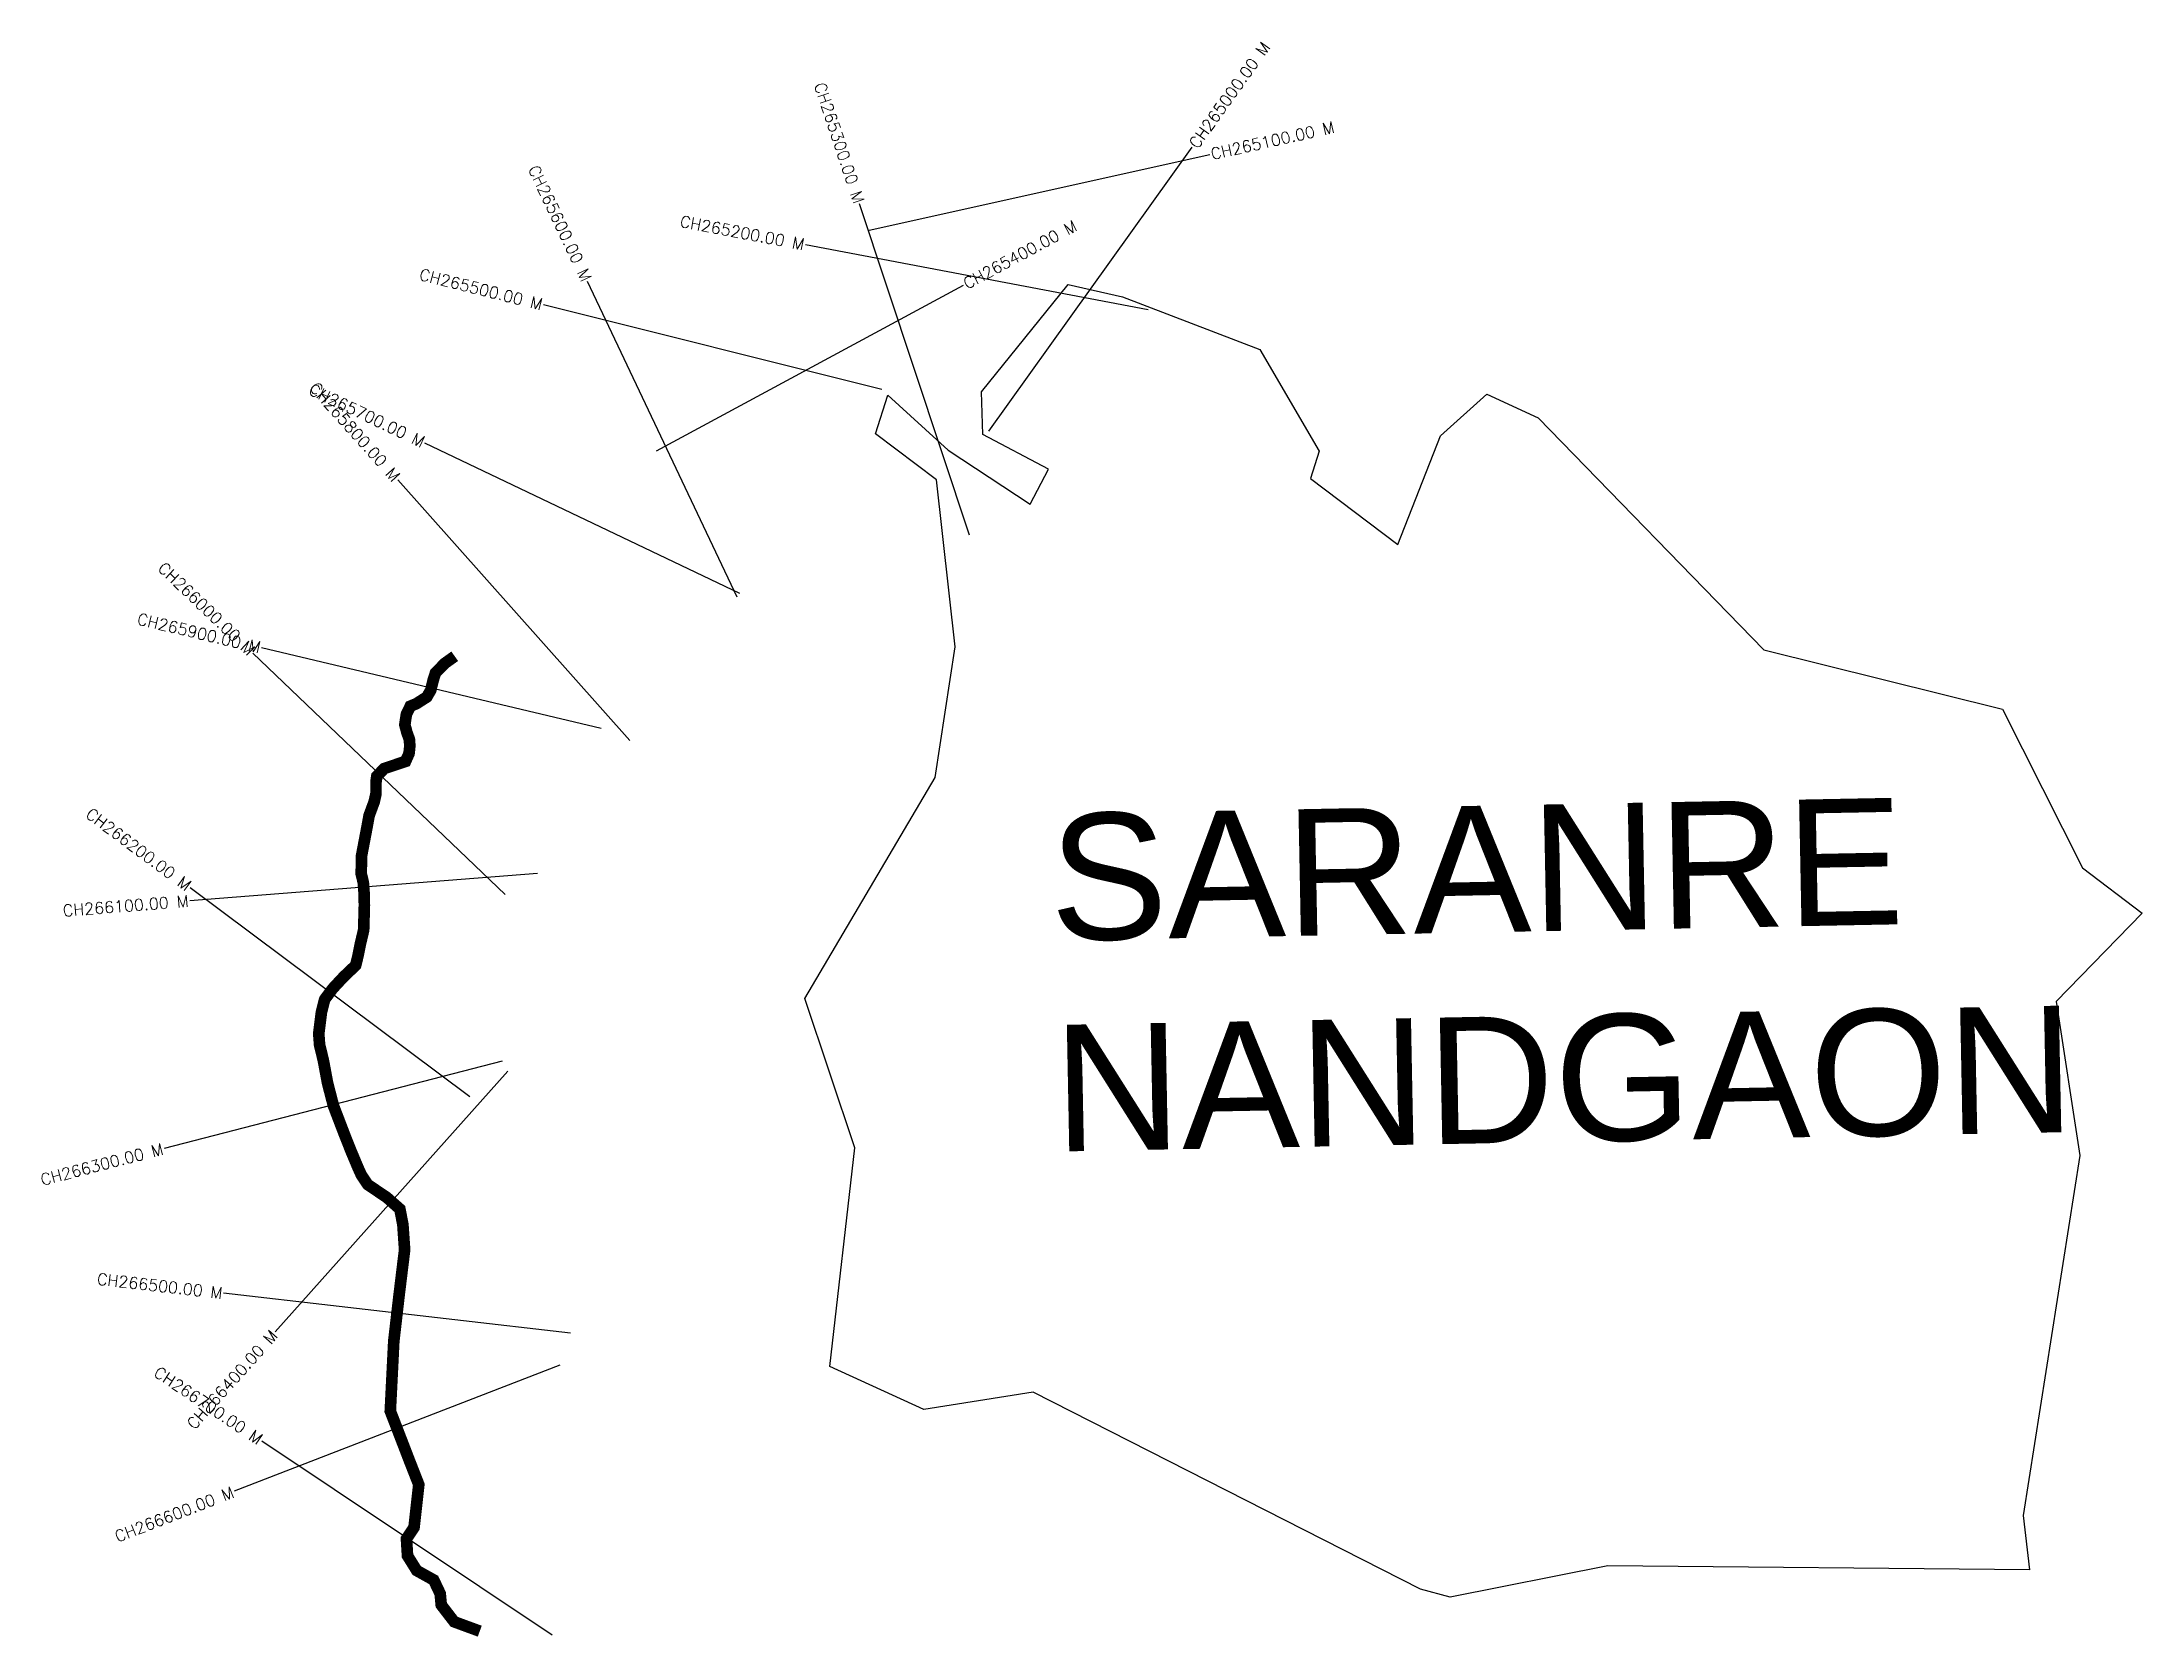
# Model space of a CAD drawing. Header units: metres. Extents: x 279097 to 280902, y 2031418 to 2032789.
import ezdxf
from ezdxf.enums import TextEntityAlignment as Align

# ---------------------------------------------------------------- set-up
doc = ezdxf.new("R2010")
doc.units = ezdxf.units.M
for name, color, linetype in [('CS', 134, 'Continuous'), ('CSMark', 6, 'Continuous'), ('UNPROTECTED', 10, 'Continuous'), ('VILLAGE BOUNDRY', 10, 'Continuous'), ('VILLAGE NAME', 250, 'Continuous')]:
    doc.layers.add(name, color=color, linetype=linetype)
doc.styles.get("Standard").update_dxf_attribs({"font": 'simplex.shx'})

msp = doc.modelspace()

# ---------------------------------------------------------------- linework, layer by layer
at = {"layer": 'CS'}
for p, q in [((279808.1, 2032626.8), (280101, 2032691.9)), ((279910.9, 2032454.3), (280085.7, 2032698.1)), ((279894.4, 2032364.8), (279799.8, 2032649.4)), ((280047.9, 2032558.3), (279753.2, 2032614.3)), ((279694.5, 2032311.7), (279566, 2032582.8)), ((279625.1, 2032437.3), (279889.2, 2032579.7)), ((279819, 2032489.9), (279528, 2032562.7)), ((279697, 2032314.8), (279426.1, 2032443.9)), ((279602.4, 2032188.3), (279402.8, 2032412.3)), ((279495.2, 2032056.1), (279278.3, 2032263.5)), ((279577.6, 2032198.7), (279285.7, 2032268)), ((279523, 2032074.1), (279224, 2032050.7)), ((279464.8, 2031882.4), (279224.3, 2032061.8)), ((279492.5, 2031912.9), (279202, 2031838)), ((279497.3, 2031904.2), (279297.4, 2031680.5)), ((279551.2, 2031679.1), (279253.1, 2031713.5)), ((279542, 2031651.7), (279262.2, 2031543.5)), ((279535.5, 2031419.9), (279285.9, 2031586.4))]:
    msp.add_line(p, q, dxfattribs=at)
at = {"layer": 'UNPROTECTED', "const_width": 10, "flags": 128}
msp.add_lwpolyline([(279451.8, 2032260.8), (279443.1, 2032254.6), (279435.2, 2032246.4), (279433.2, 2032240.1), (279431.2, 2032231.7), (279427.8, 2032225.8), (279418.9, 2032220.1), (279413.6, 2032217.9), (279410.2, 2032210.8), (279408.9, 2032202), (279410.6, 2032195.5), (279412.8, 2032189.4), (279413.2, 2032183.7), (279412.5, 2032177.2), (279409.5, 2032170.5), (279391.1, 2032164.3), (279384.8, 2032157.7), (279384.1, 2032152.6), (279384.1, 2032142.8), (279382.6, 2032135.9), (279378.2, 2032124), (279376.6, 2032115.2), (279371.7, 2032089.5), (279371.4, 2032073.9), (279373.2, 2032066.4), (279373.9, 2032057.1), (279374.1, 2032046.8), (279373.5, 2032025.6), (279370.7, 2032013.7), (279368.5, 2032002.9), (279366.6, 2031995.2), (279356.4, 2031985.5), (279346.9, 2031975.3), (279340, 2031966), (279337.2, 2031955), (279334.9, 2031936.6), (279335.6, 2031927), (279338.8, 2031913.8), (279342.5, 2031894), (279347.5, 2031874.7), (279357.3, 2031849.1), (279363.1, 2031834.6), (279368.6, 2031821.5), (279371.6, 2031814.9), (279377.1, 2031806.8), (279393.2, 2031796), (279404.6, 2031785.9), (279407.2, 2031772.6), (279408.7, 2031750.9), (279403.9, 2031711.4), (279399.4, 2031672.4), (279396.4, 2031612.3), (279413.5, 2031568), (279420.9, 2031549.1), (279416.8, 2031512.3), (279410.3, 2031502.6), (279411.2, 2031488), (279419.1, 2031475.3), (279433.7, 2031467.2), (279439.3, 2031455.4), (279440.2, 2031445.7), (279451.3, 2031431.3), (279473.3, 2031423.2)], dxfattribs=at)
at = {"layer": 'VILLAGE BOUNDRY', "color": 3, "flags": 128}
msp.add_lwpolyline([(279946.3, 2032391.5), (279962.1, 2032421.4)], dxfattribs=at)
at = {"layer": 'VILLAGE BOUNDRY', "color": 3}
for points in [[(279962.1, 2032421.4, 0), (279905.6, 2032451.3, 0), (279904.6, 2032488, 0), (279979.2, 2032580.1, 0), (280025.7, 2032569.5, 0), (280143.9, 2032524.4, 0), (280194.9, 2032437.1, 0), (280187.4, 2032413.5, 0), (280262.5, 2032356.9, 0), (280299.2, 2032450.2, 0), (280339.1, 2032486, 0), (280383.2, 2032465.5, 0), (280577.2, 2032266.2, 0), (280782.2, 2032215.3, 0), (280850.9, 2032079.1, 0), (280902.2, 2032040.1, 0)], [(280902.2, 2032040.1, 0), (280828.3, 2031964.1, 0), (280848.7, 2031831.9, 0), (280800.1, 2031522.7, 0), (280805.6, 2031476, 0), (280443.1, 2031479.4, 0), (280307.6, 2031452.3, 0), (280282.1, 2031459.2, 0), (279948.9, 2031628.5, 0), (279855.1, 2031613.7, 0), (279774.3, 2031650.7, 0), (279795.8, 2031838.4, 0), (279752.6, 2031966.8, 0), (279864.7, 2032156.7, 0), (279882.1, 2032269, 0), (279866, 2032412.4, 0), (279813.4, 2032451.8, 0), (279824, 2032485, 0), (279875.9, 2032437.9, 0), (279946.3, 2032391.5, 0)]]:
    msp.add_polyline3d(points, dxfattribs=at)

# ---------------------------------------------------------------- texts
at = {"layer": 'CSMark'}
for s, rotation, p in [('CH265000.00 M', 54.3507, (280086.3, 2032698.9)), ('CH265100.00 M', 12.5378, (280101.9, 2032692.1)), ('CH265400.00 M', 28.322, (279890, 2032580.1))]:
    msp.add_text(s, height=10, rotation=rotation, dxfattribs=at).set_placement(p, align=Align.MIDDLE_LEFT)
for s, rotation, p in [('CH265300.00 M', 288.3914, (279799.5, 2032650.4)), ('CH265600.00 M', 295.3576, (279565.5, 2032583.7)), ('CH265200.00 M', 349.2334, (279752.2, 2032614.5)), ('CH265500.00 M', 345.9561, (279527, 2032562.9)), ('CH265700.00 M', 334.5252, (279425.2, 2032444.3)), ('CH265800.00 M', 311.6943, (279402.1, 2032413.1)), ('CH266000.00 M', 316.2888, (279277.6, 2032264.1)), ('CH265900.00 M', 346.6446, (279284.7, 2032268.2)), ('CH266200.00 M', 323.2632, (279223.5, 2032062.4)), ('CH266100.00 M', 4.4704, (279223, 2032050.6)), ('CH266300.00 M', 14.4502, (279201, 2031837.8)), ('CH266500.00 M', 353.4234, (279252.2, 2031713.6)), ('CH266400.00 M', 48.2001, (279296.7, 2031679.8)), ('CH266700.00 M', 326.2949, (279285.1, 2031587)), ('CH266600.00 M', 21.1571, (279261.3, 2031543.1))]:
    msp.add_text(s, height=10, rotation=rotation, dxfattribs=at).set_placement(p, align=Align.MIDDLE_RIGHT)
at = {"layer": 'VILLAGE NAME', "insert": (279962, 2032125.2), "char_height": 108.748, "attachment_point": 1, "rotation": 1.1028}
msp.add_mtext_dynamic_manual_height_columns('{\\fArial|b0|i0|c0|p34;SARANRE NANDGAON}', width=902.068, gutter_width=543.7, heights=[0], dxfattribs=at)

doc.saveas('drawing.dxf')
